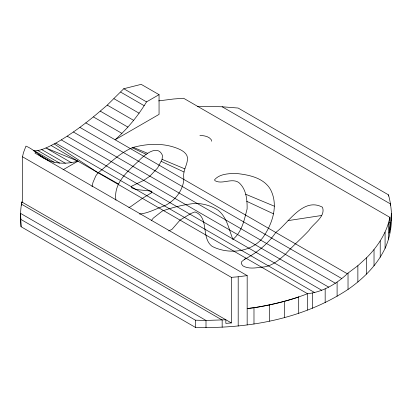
<?xml version="1.0" encoding="UTF-8"?>
<svg xmlns="http://www.w3.org/2000/svg" width="412" height="412" viewBox="0 0 412 412"><rect width="100%" height="100%" fill="white"/><g stroke="black" fill="none" stroke-linecap="round" stroke-linejoin="round"><path stroke-width="0.62" d="M197.302 106.59L206 106.373L222.161 106.78L238.115 108.042L388.506 194.871C393.228 212.345 392.615 231.688 385.081 248.312C376.99 265.261 363.271 278.775 348.027 289.415C303.335 318.955 248.245 328.858 195.401 327.38L21.064 226.729C20.332 218.499 20.27 210.089 21.79 201.957L231.353 322.941L231.353 277.348L22.516 156.792L23.417 152.79L25.956 146.106C36.102 150.339 42.961 160.196 54.157 162.225C62.032 163.955 70.215 163.26 77.945 161.164L307.527 293.71C323.044 292.01 336.892 283.647 348.027 273.099L357.868 265.694L366.865 257.479C377.794 246.402 386.796 232.775 389.87 217.345L183.597 98.257L173.807 98.978L158.646 100.883M21.064 226.729L20.6 213.411L206 320.448L225.843 319.764L225.843 323.363L231.353 322.941M21.306 205.279L21.306 204.079L222.161 320.042L222.161 327.241M21.79 203.152L21.79 201.957M22.516 202.374L22.516 156.792M159.058 94.657L159.058 114.387L115.087 139.771C127.437 128.858 137.994 115.968 146.533 101.888L159.058 94.657L141.182 84.352L123.76 88.74L107.254 105.122L99.658 111.59C85.959 123.322 71.405 134.137 55.759 143.134C48.776 146.548 41.54 151.034 33.506 150.828M195.401 327.38L195.401 320.186L21.064 219.529M206 327.648L206 320.448L195.401 320.186M238.193 326.021L238.193 276.776L247.179 275.607L247.164 324.872M253.983 324.002L253.983 307.707C272.219 304.736 290.29 300.415 307.527 293.71L307.527 310.061M269.412 321.195L269.412 304.901M284.352 317.621L284.352 301.327M298.7 313.311L298.7 296.964M312.342 308.289L312.342 292.937M325.171 302.604L325.171 288.863M337.098 296.295L337.098 282.163M348.027 289.415L348.027 273.099M357.868 282.004L357.868 265.694M366.562 274.129L366.562 257.819M374.029 265.848L374.029 249.59M380.219 257.217L380.219 240.974M385.081 248.312L385.081 232.064M388.506 196.071L388.506 194.871M388.583 239.197L388.583 222.98M390.694 229.937L390.694 222.738L391.4 213.411M390.694 205.279L390.694 204.079L222.161 106.78M20.6 220.611L20.791 218.123M128.868 207.483L130.444 206.819L142.382 198.363L151.523 192.764L151.915 191.513L151.091 191.075L136.104 189.515L131.799 187.887L131.459 186.832L131.933 186.059L143.742 180.379L149.901 176.161L157.621 167.911L162.091 159.372L162.446 155.386C157.544 143.572 143.783 155.396 138.427 161.169C127.571 171.516 113.336 183.16 115.927 200.124M168.745 230.921L172.051 229.304L180.039 220.106L190.998 213.447L194.928 211.923C209.677 217.124 200.659 237.997 212.165 246.381C228.197 254.647 251.263 252.53 262.835 237.636C272.497 223.804 278.826 205.15 270.37 189.263C263.294 177.412 248.168 174.678 235.479 173.39C228.305 173.653 219.745 173.879 214.631 179.673L214.925 180.683C222.186 184.797 231.364 177.768 238.651 182.403C246.294 188.835 247.282 199.686 247.112 208.966C244.208 219.709 242.241 231.544 233.192 239.14L232.888 239.413L232.682 238.847C228.763 228.897 226.868 216.995 217.917 210.11C211.099 205.686 203.183 203.487 195.108 203.389C183.922 204.532 172.916 207.318 162.359 211.001L153.274 218.133L151.369 220.554M390.694 222.738L389.149 233.125L389.87 226.343L389.87 217.345M97.953 172.973C109.221 163.976 119.676 152.667 133.313 147.372C148.675 143.252 165.717 142.732 180.353 149.69C183.701 151.462 187.058 153.836 187.537 157.909C187.697 163.94 183.767 169.141 183.634 175.157C183.731 177.345 183.994 179.539 183.587 181.707C181.671 192.291 174.08 201.339 164.424 205.861C156.107 208.596 148.397 213.298 139.498 214.029M92.036 186.734L92.999 182.372L95.805 175.893L98.087 172.793L54.132 143.881M245.959 258.164L241.664 261.661L241.247 263.531L242.802 265.812C248.426 269.201 255.322 267.991 261.502 267.136C270.998 267.028 278.61 260.291 285.346 254.348C292.752 245.851 301.327 238.656 309 230.426C313.28 223.412 325.928 216.774 322.483 207.221C303.072 196.869 288.585 223.067 275.752 232.466C267.908 244.162 256.635 252.839 244.393 259.431M63.057 169.78L77.945 161.164L51.222 145.554M36.452 152.167L34.932 153.043L247.179 275.607M288.045 220.626L321.535 215.502M231.353 277.348L238.193 276.776M199.913 135.285C203.919 135.728 208.735 136.171 211.284 139.735L211.531 141.228M77.945 161.164L45.892 147.96L71.302 162.632M133.313 147.372L147.759 153.398M162.091 159.372L184.864 168.874M245.676 194.232L274.341 206.191M132.031 147.692L146.198 154.315M161.303 161.375L184.01 171.995M246.7 201.298L273.635 213.89M98.355 172.54L118.512 183.968M389.484 222.521L390.597 223.165M123.76 88.74L146.533 101.888M120.695 92.128L144.2 105.699M113.954 98.695L139.081 113.197M107.254 105.122L133.632 120.345M100.255 111.137L127.905 127.097M93.462 116.957L121.937 133.395M85.799 122.864L347.141 273.656M79.938 127.406L341.713 278.522M73.393 131.995L335.45 283.276M67.223 136.207L328.719 287.159M61.321 139.925L321.715 290.244M55.759 143.134L314.469 292.479M41.751 149.608L65.333 163.224M37.852 150.524L59.606 163.085M34.66 150.967L54.157 162.225M38.264 154.423L49.038 160.644M40.417 156.127L44.275 158.352M391.209 218.123L391.4 220.611M298.736 297.001A185.4 107.568 0 0 1 254.003 307.749M253.983 307.702L247.164 308.583L253.983 307.707"/></g></svg>
